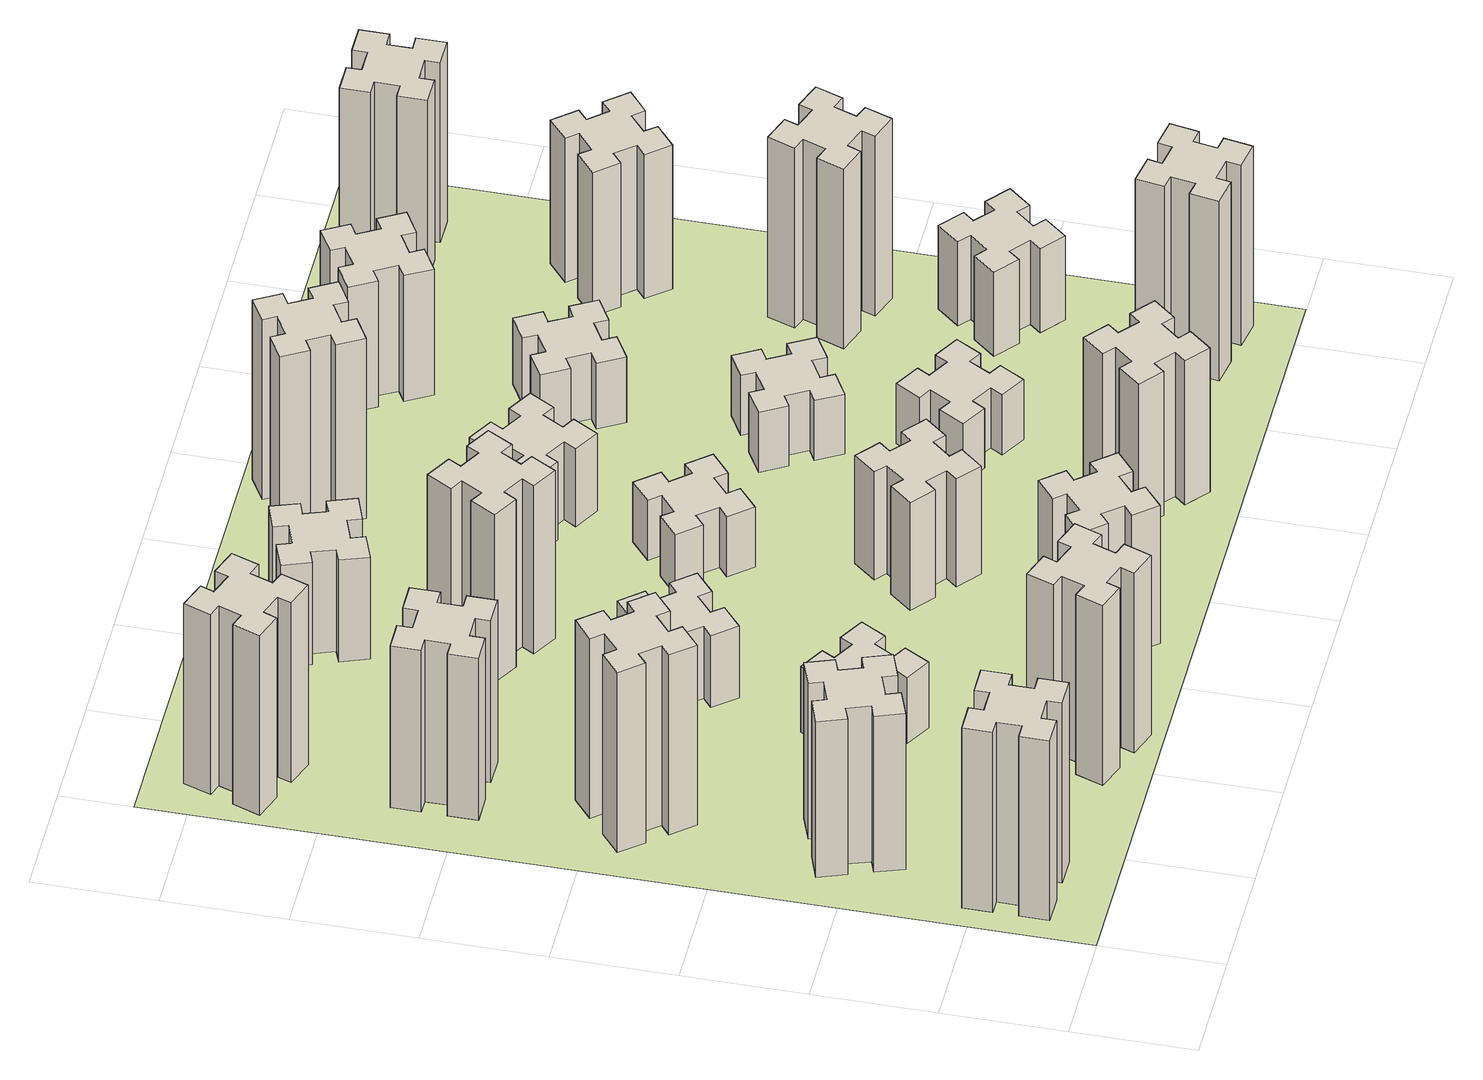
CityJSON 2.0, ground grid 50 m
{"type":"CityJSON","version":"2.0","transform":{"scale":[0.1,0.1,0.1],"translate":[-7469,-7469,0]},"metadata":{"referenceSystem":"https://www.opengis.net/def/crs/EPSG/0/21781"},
"CityObjects":{
"building1":{"type":"Building","attributes":{"class":"1000","function":"1000","usage":"1000","yearOfConstruction":2016,"roofType":"1000","measuredHeight":90,"storeysAboveGround":30,"storeysBelowGround":0},"geometry":[{"type":"Solid","lod":"1","boundaries":[[[[0,1,2,3,4,5,6,7,8,9,10,11,12,13,14,15,16,17,18,19]],[[17,16,20,21]],[[16,15,22,20]],[[15,14,23,22]],[[14,13,24,23]],[[13,12,25,24]],[[12,11,26,25]],[[11,10,27,26]],[[10,9,28,27]],[[9,8,29,28]],[[8,7,30,29]],[[7,6,31,30]],[[6,5,32,31]],[[5,4,33,32]],[[4,3,34,33]],[[3,2,35,34]],[[2,1,36,35]],[[1,0,37,36]],[[0,19,38,37]],[[19,18,39,38]],[[18,17,21,39]],[[24,25,26,27,28,29,30,31,32,33,34,35,36,37,38,39,21,20,22,23]]]]}]},
"building2":{"type":"Building","attributes":{"class":"1000","function":"1000","usage":"1000","yearOfConstruction":2016,"roofType":"1000","measuredHeight":78,"storeysAboveGround":30,"storeysBelowGround":0},"geometry":[{"type":"Solid","lod":"1","boundaries":[[[[40,41,42,43,44,45,46,47,48,49,50,51,52,53,54,55,56,57,58,59]],[[57,56,60,61]],[[56,55,62,60]],[[55,54,63,62]],[[54,53,64,63]],[[53,52,65,64]],[[52,51,66,65]],[[51,50,67,66]],[[50,49,68,67]],[[49,48,69,68]],[[48,47,70,69]],[[47,46,71,70]],[[46,45,72,71]],[[45,44,73,72]],[[44,43,74,73]],[[43,42,75,74]],[[42,41,76,75]],[[41,40,77,76]],[[40,59,78,77]],[[59,58,79,78]],[[58,57,61,79]],[[64,65,66,67,68,69,70,71,72,73,74,75,76,77,78,79,61,60,62,63]]]]}]},
"building3":{"type":"Building","attributes":{"class":"1000","function":"1000","usage":"1000","yearOfConstruction":2016,"roofType":"1000","measuredHeight":90,"storeysAboveGround":30,"storeysBelowGround":0},"geometry":[{"type":"Solid","lod":"1","boundaries":[[[[80,81,82,83,84,85,86,87,88,89,90,91,92,93,94,95,96,97,98,99]],[[97,96,100,101]],[[96,95,102,100]],[[95,94,103,102]],[[94,93,104,103]],[[93,92,105,104]],[[92,91,106,105]],[[91,90,107,106]],[[90,89,108,107]],[[89,88,109,108]],[[88,87,110,109]],[[87,86,111,110]],[[86,85,112,111]],[[85,84,113,112]],[[84,83,114,113]],[[83,82,115,114]],[[82,81,116,115]],[[81,80,117,116]],[[80,99,118,117]],[[99,98,119,118]],[[98,97,101,119]],[[104,105,106,107,108,109,110,111,112,113,114,115,116,117,118,119,101,100,102,103]]]]}]},
"building4":{"type":"Building","attributes":{"class":"1000","function":"1000","usage":"1000","yearOfConstruction":2016,"roofType":"1000","measuredHeight":81,"storeysAboveGround":30,"storeysBelowGround":0},"geometry":[{"type":"Solid","lod":"1","boundaries":[[[[120,121,122,123,124,125,126,127,128,129,130,131,132,133,134,135,136,137,138,139]],[[137,136,140,141]],[[136,135,142,140]],[[135,134,143,142]],[[134,133,144,143]],[[133,132,145,144]],[[132,131,146,145]],[[131,130,147,146]],[[130,129,148,147]],[[129,128,149,148]],[[128,127,150,149]],[[127,126,151,150]],[[126,125,152,151]],[[125,124,153,152]],[[124,123,154,153]],[[123,122,155,154]],[[122,121,156,155]],[[121,120,157,156]],[[120,139,158,157]],[[139,138,159,158]],[[138,137,141,159]],[[144,145,146,147,148,149,150,151,152,153,154,155,156,157,158,159,141,140,142,143]]]]}]},
"building5":{"type":"Building","attributes":{"class":"1000","function":"1000","usage":"1000","yearOfConstruction":2016,"roofType":"1000","measuredHeight":90,"storeysAboveGround":30,"storeysBelowGround":0},"geometry":[{"type":"Solid","lod":"1","boundaries":[[[[160,161,162,163,164,165,166,167,168,169,170,171,172,173,174,175,176,177,178,179]],[[177,176,180,181]],[[176,175,182,180]],[[175,174,183,182]],[[174,173,184,183]],[[173,172,185,184]],[[172,171,186,185]],[[171,170,187,186]],[[170,169,188,187]],[[169,168,189,188]],[[168,167,190,189]],[[167,166,191,190]],[[166,165,192,191]],[[165,164,193,192]],[[164,163,194,193]],[[163,162,195,194]],[[162,161,196,195]],[[161,160,197,196]],[[160,179,198,197]],[[179,178,199,198]],[[178,177,181,199]],[[184,185,186,187,188,189,190,191,192,193,194,195,196,197,198,199,181,180,182,183]]]]}]},
"building6":{"type":"Building","attributes":{"class":"1000","function":"1000","usage":"1000","yearOfConstruction":2016,"roofType":"1000","measuredHeight":90,"storeysAboveGround":30,"storeysBelowGround":0},"geometry":[{"type":"Solid","lod":"1","boundaries":[[[[200,201,202,203,204,205,206,207,208,209,210,211,212,213,214,215,216,217,218,219]],[[217,216,220,221]],[[216,215,222,220]],[[215,214,223,222]],[[214,213,224,223]],[[213,212,225,224]],[[212,211,226,225]],[[211,210,227,226]],[[210,209,228,227]],[[209,208,229,228]],[[208,207,230,229]],[[207,206,231,230]],[[206,205,232,231]],[[205,204,233,232]],[[204,203,234,233]],[[203,202,235,234]],[[202,201,236,235]],[[201,200,237,236]],[[200,219,238,237]],[[219,218,239,238]],[[218,217,221,239]],[[224,225,226,227,228,229,230,231,232,233,234,235,236,237,238,239,221,220,222,223]]]]}]},
"building7":{"type":"Building","attributes":{"class":"1000","function":"1000","usage":"1000","yearOfConstruction":2016,"roofType":"1000","measuredHeight":33,"storeysAboveGround":30,"storeysBelowGround":0},"geometry":[{"type":"Solid","lod":"1","boundaries":[[[[240,241,242,243,244,245,246,247,248,249,250,251,252,253,254,255,256,257,258,259]],[[257,256,260,261]],[[256,255,262,260]],[[255,254,263,262]],[[254,253,264,263]],[[253,252,265,264]],[[252,251,266,265]],[[251,250,267,266]],[[250,249,268,267]],[[249,248,269,268]],[[248,247,270,269]],[[247,246,271,270]],[[246,245,272,271]],[[245,244,273,272]],[[244,243,274,273]],[[243,242,275,274]],[[242,241,276,275]],[[241,240,277,276]],[[240,259,278,277]],[[259,258,279,278]],[[258,257,261,279]],[[264,265,266,267,268,269,270,271,272,273,274,275,276,277,278,279,261,260,262,263]]]]}]},
"building8":{"type":"Building","attributes":{"class":"1000","function":"1000","usage":"1000","yearOfConstruction":2016,"roofType":"1000","measuredHeight":36,"storeysAboveGround":30,"storeysBelowGround":0},"geometry":[{"type":"Solid","lod":"1","boundaries":[[[[280,281,282,283,284,285,286,287,288,289,290,291,292,293,294,295,296,297,298,299]],[[297,296,300,301]],[[296,295,302,300]],[[295,294,303,302]],[[294,293,304,303]],[[293,292,305,304]],[[292,291,306,305]],[[291,290,307,306]],[[290,289,308,307]],[[289,288,309,308]],[[288,287,310,309]],[[287,286,311,310]],[[286,285,312,311]],[[285,284,313,312]],[[284,283,314,313]],[[283,282,315,314]],[[282,281,316,315]],[[281,280,317,316]],[[280,299,318,317]],[[299,298,319,318]],[[298,297,301,319]],[[304,305,306,307,308,309,310,311,312,313,314,315,316,317,318,319,301,300,302,303]]]]}]},
"building9":{"type":"Building","attributes":{"class":"1000","function":"1000","usage":"1000","yearOfConstruction":2016,"roofType":"1000","measuredHeight":69,"storeysAboveGround":30,"storeysBelowGround":0},"geometry":[{"type":"Solid","lod":"1","boundaries":[[[[320,321,322,323,324,325,326,327,328,329,330,331,332,333,334,335,336,337,338,339]],[[337,336,340,341]],[[336,335,342,340]],[[335,334,343,342]],[[334,333,344,343]],[[333,332,345,344]],[[332,331,346,345]],[[331,330,347,346]],[[330,329,348,347]],[[329,328,349,348]],[[328,327,350,349]],[[327,326,351,350]],[[326,325,352,351]],[[325,324,353,352]],[[324,323,354,353]],[[323,322,355,354]],[[322,321,356,355]],[[321,320,357,356]],[[320,339,358,357]],[[339,338,359,358]],[[338,337,341,359]],[[344,345,346,347,348,349,350,351,352,353,354,355,356,357,358,359,341,340,342,343]]]]}]},
"building10":{"type":"Building","attributes":{"class":"1000","function":"1000","usage":"1000","yearOfConstruction":2016,"roofType":"1000","measuredHeight":84,"storeysAboveGround":30,"storeysBelowGround":0},"geometry":[{"type":"Solid","lod":"1","boundaries":[[[[360,361,362,363,364,365,366,367,368,369,370,371,372,373,374,375,376,377,378,379]],[[377,376,380,381]],[[376,375,382,380]],[[375,374,383,382]],[[374,373,384,383]],[[373,372,385,384]],[[372,371,386,385]],[[371,370,387,386]],[[370,369,388,387]],[[369,368,389,388]],[[368,367,390,389]],[[367,366,391,390]],[[366,365,392,391]],[[365,364,393,392]],[[364,363,394,393]],[[363,362,395,394]],[[362,361,396,395]],[[361,360,397,396]],[[360,379,398,397]],[[379,378,399,398]],[[378,377,381,399]],[[384,385,386,387,388,389,390,391,392,393,394,395,396,397,398,399,381,380,382,383]]]]}]},
"building11":{"type":"Building","attributes":{"class":"1000","function":"1000","usage":"1000","yearOfConstruction":2016,"roofType":"1000","measuredHeight":51,"storeysAboveGround":30,"storeysBelowGround":0},"geometry":[{"type":"Solid","lod":"1","boundaries":[[[[400,401,402,403,404,405,406,407,408,409,410,411,412,413,414,415,416,417,418,419]],[[417,416,420,421]],[[416,415,422,420]],[[415,414,423,422]],[[414,413,424,423]],[[413,412,425,424]],[[412,411,426,425]],[[411,410,427,426]],[[410,409,428,427]],[[409,408,429,428]],[[408,407,430,429]],[[407,406,431,430]],[[406,405,432,431]],[[405,404,433,432]],[[404,403,434,433]],[[403,402,435,434]],[[402,401,436,435]],[[401,400,437,436]],[[400,419,438,437]],[[419,418,439,438]],[[418,417,421,439]],[[424,425,426,427,428,429,430,431,432,433,434,435,436,437,438,439,421,420,422,423]]]]}]},
"building12":{"type":"Building","attributes":{"class":"1000","function":"1000","usage":"1000","yearOfConstruction":2016,"roofType":"1000","measuredHeight":54,"storeysAboveGround":30,"storeysBelowGround":0},"geometry":[{"type":"Solid","lod":"1","boundaries":[[[[440,441,442,443,444,445,446,447,448,449,450,451,452,453,454,455,456,457,458,459]],[[457,456,460,461]],[[456,455,462,460]],[[455,454,463,462]],[[454,453,464,463]],[[453,452,465,464]],[[452,451,466,465]],[[451,450,467,466]],[[450,449,468,467]],[[449,448,469,468]],[[448,447,470,469]],[[447,446,471,470]],[[446,445,472,471]],[[445,444,473,472]],[[444,443,474,473]],[[443,442,475,474]],[[442,441,476,475]],[[441,440,477,476]],[[440,459,478,477]],[[459,458,479,478]],[[458,457,461,479]],[[464,465,466,467,468,469,470,471,472,473,474,475,476,477,478,479,461,460,462,463]]]]}]},
"building13":{"type":"Building","attributes":{"class":"1000","function":"1000","usage":"1000","yearOfConstruction":2016,"roofType":"1000","measuredHeight":30,"storeysAboveGround":30,"storeysBelowGround":0},"geometry":[{"type":"Solid","lod":"1","boundaries":[[[[480,481,482,483,484,485,486,487,488,489,490,491,492,493,494,495,496,497,498,499]],[[497,496,500,501]],[[496,495,502,500]],[[495,494,503,502]],[[494,493,504,503]],[[493,492,505,504]],[[492,491,506,505]],[[491,490,507,506]],[[490,489,508,507]],[[489,488,509,508]],[[488,487,510,509]],[[487,486,511,510]],[[486,485,512,511]],[[485,484,513,512]],[[484,483,514,513]],[[483,482,515,514]],[[482,481,516,515]],[[481,480,517,516]],[[480,499,518,517]],[[499,498,519,518]],[[498,497,501,519]],[[504,505,506,507,508,509,510,511,512,513,514,515,516,517,518,519,501,500,502,503]]]]}]},
"building14":{"type":"Building","attributes":{"class":"1000","function":"1000","usage":"1000","yearOfConstruction":2016,"roofType":"1000","measuredHeight":72,"storeysAboveGround":30,"storeysBelowGround":0},"geometry":[{"type":"Solid","lod":"1","boundaries":[[[[520,521,522,523,524,525,526,527,528,529,530,531,532,533,534,535,536,537,538,539]],[[537,536,540,541]],[[536,535,542,540]],[[535,534,543,542]],[[534,533,544,543]],[[533,532,545,544]],[[532,531,546,545]],[[531,530,547,546]],[[530,529,548,547]],[[529,528,549,548]],[[528,527,550,549]],[[527,526,551,550]],[[526,525,552,551]],[[525,524,553,552]],[[524,523,554,553]],[[523,522,555,554]],[[522,521,556,555]],[[521,520,557,556]],[[520,539,558,557]],[[539,538,559,558]],[[538,537,541,559]],[[544,545,546,547,548,549,550,551,552,553,554,555,556,557,558,559,541,540,542,543]]]]}]},
"building15":{"type":"Building","attributes":{"class":"1000","function":"1000","usage":"1000","yearOfConstruction":2016,"roofType":"1000","measuredHeight":39,"storeysAboveGround":30,"storeysBelowGround":0},"geometry":[{"type":"Solid","lod":"1","boundaries":[[[[560,561,562,563,564,565,566,567,568,569,570,571,572,573,574,575,576,577,578,579]],[[577,576,580,581]],[[576,575,582,580]],[[575,574,583,582]],[[574,573,584,583]],[[573,572,585,584]],[[572,571,586,585]],[[571,570,587,586]],[[570,569,588,587]],[[569,568,589,588]],[[568,567,590,589]],[[567,566,591,590]],[[566,565,592,591]],[[565,564,593,592]],[[564,563,594,593]],[[563,562,595,594]],[[562,561,596,595]],[[561,560,597,596]],[[560,579,598,597]],[[579,578,599,598]],[[578,577,581,599]],[[584,585,586,587,588,589,590,591,592,593,594,595,596,597,598,599,581,580,582,583]]]]}]},
"building16":{"type":"Building","attributes":{"class":"1000","function":"1000","usage":"1000","yearOfConstruction":2016,"roofType":"1000","measuredHeight":90,"storeysAboveGround":30,"storeysBelowGround":0},"geometry":[{"type":"Solid","lod":"1","boundaries":[[[[600,601,602,603,604,605,606,607,608,609,610,611,612,613,614,615,616,617,618,619]],[[617,616,620,621]],[[616,615,622,620]],[[615,614,623,622]],[[614,613,624,623]],[[613,612,625,624]],[[612,611,626,625]],[[611,610,627,626]],[[610,609,628,627]],[[609,608,629,628]],[[608,607,630,629]],[[607,606,631,630]],[[606,605,632,631]],[[605,604,633,632]],[[604,603,634,633]],[[603,602,635,634]],[[602,601,636,635]],[[601,600,637,636]],[[600,619,638,637]],[[619,618,639,638]],[[618,617,621,639]],[[624,625,626,627,628,629,630,631,632,633,634,635,636,637,638,639,621,620,622,623]]]]}]},
"building17":{"type":"Building","attributes":{"class":"1000","function":"1000","usage":"1000","yearOfConstruction":2016,"roofType":"1000","measuredHeight":30,"storeysAboveGround":30,"storeysBelowGround":0},"geometry":[{"type":"Solid","lod":"1","boundaries":[[[[640,641,642,643,644,645,646,647,648,649,650,651,652,653,654,655,656,657,658,659]],[[657,656,660,661]],[[656,655,662,660]],[[655,654,663,662]],[[654,653,664,663]],[[653,652,665,664]],[[652,651,666,665]],[[651,650,667,666]],[[650,649,668,667]],[[649,648,669,668]],[[648,647,670,669]],[[647,646,671,670]],[[646,645,672,671]],[[645,644,673,672]],[[644,643,674,673]],[[643,642,675,674]],[[642,641,676,675]],[[641,640,677,676]],[[640,659,678,677]],[[659,658,679,678]],[[658,657,661,679]],[[664,665,666,667,668,669,670,671,672,673,674,675,676,677,678,679,661,660,662,663]]]]}]},
"building18":{"type":"Building","attributes":{"class":"1000","function":"1000","usage":"1000","yearOfConstruction":2016,"roofType":"1000","measuredHeight":30,"storeysAboveGround":30,"storeysBelowGround":0},"geometry":[{"type":"Solid","lod":"1","boundaries":[[[[680,681,682,683,684,685,686,687,688,689,690,691,692,693,694,695,696,697,698,699]],[[697,696,700,701]],[[696,695,702,700]],[[695,694,703,702]],[[694,693,704,703]],[[693,692,705,704]],[[692,691,706,705]],[[691,690,707,706]],[[690,689,708,707]],[[689,688,709,708]],[[688,687,710,709]],[[687,686,711,710]],[[686,685,712,711]],[[685,684,713,712]],[[684,683,714,713]],[[683,682,715,714]],[[682,681,716,715]],[[681,680,717,716]],[[680,699,718,717]],[[699,698,719,718]],[[698,697,701,719]],[[704,705,706,707,708,709,710,711,712,713,714,715,716,717,718,719,701,700,702,703]]]]}]},
"building19":{"type":"Building","attributes":{"class":"1000","function":"1000","usage":"1000","yearOfConstruction":2016,"roofType":"1000","measuredHeight":33,"storeysAboveGround":30,"storeysBelowGround":0},"geometry":[{"type":"Solid","lod":"1","boundaries":[[[[720,721,722,723,724,725,726,727,728,729,730,731,732,733,734,735,736,737,738,739]],[[737,736,740,741]],[[736,735,742,740]],[[735,734,743,742]],[[734,733,744,743]],[[733,732,745,744]],[[732,731,746,745]],[[731,730,747,746]],[[730,729,748,747]],[[729,728,749,748]],[[728,727,750,749]],[[727,726,751,750]],[[726,725,752,751]],[[725,724,753,752]],[[724,723,754,753]],[[723,722,755,754]],[[722,721,756,755]],[[721,720,757,756]],[[720,739,758,757]],[[739,738,759,758]],[[738,737,741,759]],[[744,745,746,747,748,749,750,751,752,753,754,755,756,757,758,759,741,740,742,743]]]]}]},
"building20":{"type":"Building","attributes":{"class":"1000","function":"1000","usage":"1000","yearOfConstruction":2016,"roofType":"1000","measuredHeight":90,"storeysAboveGround":30,"storeysBelowGround":0},"geometry":[{"type":"Solid","lod":"1","boundaries":[[[[760,761,762,763,764,765,766,767,768,769,770,771,772,773,774,775,776,777,778,779]],[[777,776,780,781]],[[776,775,782,780]],[[775,774,783,782]],[[774,773,784,783]],[[773,772,785,784]],[[772,771,786,785]],[[771,770,787,786]],[[770,769,788,787]],[[769,768,789,788]],[[768,767,790,789]],[[767,766,791,790]],[[766,765,792,791]],[[765,764,793,792]],[[764,763,794,793]],[[763,762,795,794]],[[762,761,796,795]],[[761,760,797,796]],[[760,779,798,797]],[[779,778,799,798]],[[778,777,781,799]],[[784,785,786,787,788,789,790,791,792,793,794,795,796,797,798,799,781,780,782,783]]]]}]},
"building21":{"type":"Building","attributes":{"class":"1000","function":"1000","usage":"1000","yearOfConstruction":2016,"roofType":"1000","measuredHeight":63,"storeysAboveGround":30,"storeysBelowGround":0},"geometry":[{"type":"Solid","lod":"1","boundaries":[[[[800,801,802,803,804,805,806,807,808,809,810,811,812,813,814,815,816,817,818,819]],[[817,816,820,821]],[[816,815,822,820]],[[815,814,823,822]],[[814,813,824,823]],[[813,812,825,824]],[[812,811,826,825]],[[811,810,827,826]],[[810,809,828,827]],[[809,808,829,828]],[[808,807,830,829]],[[807,806,831,830]],[[806,805,832,831]],[[805,804,833,832]],[[804,803,834,833]],[[803,802,835,834]],[[802,801,836,835]],[[801,800,837,836]],[[800,819,838,837]],[[819,818,839,838]],[[818,817,821,839]],[[824,825,826,827,828,829,830,831,832,833,834,835,836,837,838,839,821,820,822,823]]]]}]},
"building22":{"type":"Building","attributes":{"class":"1000","function":"1000","usage":"1000","yearOfConstruction":2016,"roofType":"1000","measuredHeight":42,"storeysAboveGround":30,"storeysBelowGround":0},"geometry":[{"type":"Solid","lod":"1","boundaries":[[[[840,841,842,843,844,845,846,847,848,849,850,851,852,853,854,855,856,857,858,859]],[[857,856,860,861]],[[856,855,862,860]],[[855,854,863,862]],[[854,853,864,863]],[[853,852,865,864]],[[852,851,866,865]],[[851,850,867,866]],[[850,849,868,867]],[[849,848,869,868]],[[848,847,870,869]],[[847,846,871,870]],[[846,845,872,871]],[[845,844,873,872]],[[844,843,874,873]],[[843,842,875,874]],[[842,841,876,875]],[[841,840,877,876]],[[840,859,878,877]],[[859,858,879,878]],[[858,857,861,879]],[[864,865,866,867,868,869,870,871,872,873,874,875,876,877,878,879,861,860,862,863]]]]}]},
"building23":{"type":"Building","attributes":{"class":"1000","function":"1000","usage":"1000","yearOfConstruction":2016,"roofType":"1000","measuredHeight":90,"storeysAboveGround":30,"storeysBelowGround":0},"geometry":[{"type":"Solid","lod":"1","boundaries":[[[[880,881,882,883,884,885,886,887,888,889,890,891,892,893,894,895,896,897,898,899]],[[897,896,900,901]],[[896,895,902,900]],[[895,894,903,902]],[[894,893,904,903]],[[893,892,905,904]],[[892,891,906,905]],[[891,890,907,906]],[[890,889,908,907]],[[889,888,909,908]],[[888,887,910,909]],[[887,886,911,910]],[[886,885,912,911]],[[885,884,913,912]],[[884,883,914,913]],[[883,882,915,914]],[[882,881,916,915]],[[881,880,917,916]],[[880,899,918,917]],[[899,898,919,918]],[[898,897,901,919]],[[904,905,906,907,908,909,910,911,912,913,914,915,916,917,918,919,901,900,902,903]]]]}]},
"building24":{"type":"Building","attributes":{"class":"1000","function":"1000","usage":"1000","yearOfConstruction":2016,"roofType":"1000","measuredHeight":72,"storeysAboveGround":30,"storeysBelowGround":0},"geometry":[{"type":"Solid","lod":"1","boundaries":[[[[920,921,922,923,924,925,926,927,928,929,930,931,932,933,934,935,936,937,938,939]],[[937,936,940,941]],[[936,935,942,940]],[[935,934,943,942]],[[934,933,944,943]],[[933,932,945,944]],[[932,931,946,945]],[[931,930,947,946]],[[930,929,948,947]],[[929,928,949,948]],[[928,927,950,949]],[[927,926,951,950]],[[926,925,952,951]],[[925,924,953,952]],[[924,923,954,953]],[[923,922,955,954]],[[922,921,956,955]],[[921,920,957,956]],[[920,939,958,957]],[[939,938,959,958]],[[938,937,941,959]],[[944,945,946,947,948,949,950,951,952,953,954,955,956,957,958,959,941,940,942,943]]]]}]},
"building25":{"type":"Building","attributes":{"class":"1000","function":"1000","usage":"1000","yearOfConstruction":2016,"roofType":"1000","measuredHeight":90,"storeysAboveGround":30,"storeysBelowGround":0},"geometry":[{"type":"Solid","lod":"1","boundaries":[[[[960,961,962,963,964,965,966,967,968,969,970,971,972,973,974,975,976,977,978,979]],[[977,976,980,981]],[[976,975,982,980]],[[975,974,983,982]],[[974,973,984,983]],[[973,972,985,984]],[[972,971,986,985]],[[971,970,987,986]],[[970,969,988,987]],[[969,968,989,988]],[[968,967,990,989]],[[967,966,991,990]],[[966,965,992,991]],[[965,964,993,992]],[[964,963,994,993]],[[963,962,995,994]],[[962,961,996,995]],[[961,960,997,996]],[[960,979,998,997]],[[979,978,999,998]],[[978,977,981,999]],[[984,985,986,987,988,989,990,991,992,993,994,995,996,997,998,999,981,980,982,983]]]]}]},
"landuse1":{"type":"LandUse","attributes":{"name":"plot1","function":"1010"},"geometry":[{"type":"MultiSurface","lod":"1","boundaries":[[[1000,1001,1002,1003]]]}]}
},
"vertices":[
[165,425,0],[165,325,0],[105,325,0],[105,205,0],[225,205,0],[225,265,0],[325,265,0],[325,205,0],[445,205,0],[445,325,0],[385,325,0],[385,425,0],[445,425,0],[445,545,0],[325,545,0],[325,485,0],[225,485,0],[225,545,0],[105,545,0],[105,425,0],[225,485,900],[225,545,900],[325,485,900],[325,545,900],[445,545,900],[445,425,900],[385,425,900],[385,325,900],[445,325,900],[445,205,900],[325,205,900],[325,265,900],[225,265,900],[225,205,900],[105,205,900],[105,325,900],[165,325,900],[165,425,900],[105,425,900],[105,545,900],
[255,1025,0],[289,931,0],[233,910,0],[274,797,0],[387,839,0],[366,895,0],[460,929,0],[480,873,0],[593,914,0],[552,1027,0],[496,1006,0],[462,1100,0],[518,1120,0],[477,1233,0],[364,1192,0],[385,1136,0],[291,1102,0],[270,1158,0],[157,1117,0],[199,1004,0],[291,1102,780],[270,1158,780],[385,1136,780],[364,1192,780],[477,1233,780],[518,1120,780],[462,1100,780],[496,1006,780],[552,1027,780],[593,914,780],[480,873,780],[460,929,780],[366,895,780],[387,839,780],[274,797,780],[233,910,780],[289,931,780],[255,1025,780],[199,1004,780],[157,1117,780],
[492,1888,0],[427,1964,0],[473,2003,0],[396,2095,0],[304,2018,0],[343,1972,0],[266,1907,0],[228,1953,0],[136,1876,0],[213,1784,0],[259,1823,0],[323,1746,0],[277,1708,0],[354,1616,0],[446,1693,0],[408,1739,0],[484,1803,0],[523,1757,0],[615,1834,0],[538,1926,0],[484,1803,900],[523,1757,900],[408,1739,900],[446,1693,900],[354,1616,900],[277,1708,900],[323,1746,900],[259,1823,900],[213,1784,900],[136,1876,900],[228,1953,900],[266,1907,900],[343,1972,900],[304,2018,900],[396,2095,900],[473,2003,900],[427,1964,900],[492,1888,900],[538,1926,900],[615,1834,900],
[485,2545,0],[485,2645,0],[545,2645,0],[545,2765,0],[425,2765,0],[425,2705,0],[325,2705,0],[325,2765,0],[205,2765,0],[205,2645,0],[265,2645,0],[265,2545,0],[205,2545,0],[205,2425,0],[325,2425,0],[325,2485,0],[425,2485,0],[425,2425,0],[545,2425,0],[545,2545,0],[425,2485,810],[425,2425,810],[325,2485,810],[325,2425,810],[205,2425,810],[205,2545,810],[265,2545,810],[265,2645,810],[205,2645,810],[205,2765,810],[325,2765,810],[325,2705,810],[425,2705,810],[425,2765,810],[545,2765,810],[545,2645,810],[485,2645,810],[485,2545,810],[545,2545,810],[545,2425,810],
[1029,360,0],[995,266,0],[939,287,0],[897,174,0],[1010,133,0],[1031,189,0],[1125,155,0],[1104,99,0],[1217,57,0],[1258,170,0],[1202,191,0],[1236,285,0],[1292,264,0],[1333,377,0],[1220,418,0],[1200,362,0],[1106,396,0],[1127,452,0],[1014,493,0],[973,380,0],[1106,396,900],[1127,452,900],[1200,362,900],[1220,418,900],[1333,377,900],[1292,264,900],[1236,285,900],[1202,191,900],[1258,170,900],[1217,57,900],[1104,99,900],[1125,155,900],[1031,189,900],[1010,133,900],[897,174,900],[939,287,900],[995,266,900],[1029,360,900],[973,380,900],[1014,493,900],
[189,3420,0],[155,3326,0],[99,3347,0],[57,3234,0],[170,3193,0],[191,3249,0],[285,3215,0],[264,3159,0],[377,3117,0],[418,3230,0],[362,3251,0],[396,3345,0],[452,3324,0],[493,3437,0],[380,3478,0],[360,3422,0],[266,3456,0],[287,3512,0],[174,3553,0],[133,3440,0],[266,3456,900],[287,3512,900],[360,3422,900],[380,3478,900],[493,3437,900],[452,3324,900],[396,3345,900],[362,3251,900],[418,3230,900],[377,3117,900],[264,3159,900],[285,3215,900],[191,3249,900],[170,3193,900],[57,3234,900],[99,3347,900],[155,3326,900],[189,3420,900],[133,3440,900],[174,3553,900],
[1086,1017,0],[1136,1104,0],[1188,1074,0],[1248,1178,0],[1144,1238,0],[1114,1186,0],[1027,1236,0],[1057,1288,0],[953,1348,0],[893,1244,0],[945,1214,0],[895,1127,0],[843,1157,0],[783,1053,0],[887,993,0],[917,1045,0],[1004,995,0],[974,943,0],[1078,883,0],[1138,987,0],[1004,995,330],[974,943,330],[917,1045,330],[887,993,330],[783,1053,330],[843,1157,330],[895,1127,330],[945,1214,330],[893,1244,330],[953,1348,330],[1057,1288,330],[1027,1236,330],[1114,1186,330],[1144,1238,330],[1248,1178,330],[1188,1074,330],[1136,1104,330],[1086,1017,330],[1138,987,330],[1078,883,330],
[1083,1972,0],[1006,1907,0],[968,1953,0],[876,1876,0],[953,1784,0],[999,1823,0],[1063,1746,0],[1017,1708,0],[1094,1616,0],[1186,1693,0],[1148,1739,0],[1224,1803,0],[1263,1757,0],[1355,1834,0],[1278,1926,0],[1232,1888,0],[1167,1964,0],[1213,2003,0],[1136,2095,0],[1044,2018,0],[1167,1964,360],[1213,2003,360],[1232,1888,360],[1278,1926,360],[1355,1834,360],[1263,1757,360],[1224,1803,360],[1148,1739,360],[1186,1693,360],[1094,1616,360],[1017,1708,360],[1063,1746,360],[999,1823,360],[953,1784,360],[876,1876,360],[968,1953,360],[1006,1907,360],[1083,1972,360],[1044,2018,360],[1136,2095,360],
[1639,343,0],[1703,266,0],[1657,228,0],[1734,136,0],[1826,213,0],[1788,259,0],[1864,323,0],[1903,277,0],[1995,354,0],[1918,446,0],[1872,408,0],[1807,484,0],[1853,523,0],[1776,615,0],[1684,538,0],[1723,492,0],[1646,427,0],[1608,473,0],[1516,396,0],[1593,304,0],[1646,427,690],[1608,473,690],[1723,492,690],[1684,538,690],[1776,615,690],[1853,523,690],[1807,484,690],[1872,408,690],[1918,446,690],[1995,354,690],[1903,277,690],[1864,323,690],[1788,259,690],[1826,213,690],[1734,136,690],[1657,228,690],[1703,266,690],[1639,343,690],[1593,304,690],[1516,396,690],
[1314,2666,0],[1227,2716,0],[1257,2768,0],[1153,2828,0],[1093,2724,0],[1145,2694,0],[1095,2607,0],[1043,2637,0],[983,2533,0],[1087,2473,0],[1117,2525,0],[1204,2475,0],[1174,2423,0],[1278,2363,0],[1338,2467,0],[1286,2497,0],[1336,2584,0],[1388,2554,0],[1448,2658,0],[1344,2718,0],[1336,2584,840],[1388,2554,840],[1286,2497,840],[1338,2467,840],[1278,2363,840],[1174,2423,840],[1204,2475,840],[1117,2525,840],[1087,2473,840],[983,2533,840],[1043,2637,840],[1095,2607,840],[1145,2694,840],[1093,2724,840],[1153,2828,840],[1257,2768,840],[1227,2716,840],[1314,2666,840],[1344,2718,840],[1448,2658,840],
[1125,3356,0],[1031,3322,0],[1010,3378,0],[897,3337,0],[939,3224,0],[995,3245,0],[1029,3151,0],[973,3130,0],[1014,3017,0],[1127,3059,0],[1106,3115,0],[1200,3149,0],[1220,3093,0],[1333,3134,0],[1292,3247,0],[1236,3226,0],[1202,3320,0],[1258,3340,0],[1217,3453,0],[1104,3412,0],[1202,3320,510],[1258,3340,510],[1236,3226,510],[1292,3247,510],[1333,3134,510],[1220,3093,510],[1200,3149,510],[1106,3115,510],[1127,3059,510],[1014,3017,510],[973,3130,510],[1029,3151,510],[995,3245,510],[939,3224,510],[897,3337,510],[1010,3378,510],[1031,3322,510],[1125,3356,510],[1104,3412,510],[1217,3453,510],
[1846,1063,0],[1923,999,0],[1884,953,0],[1976,876,0],[2053,968,0],[2007,1006,0],[2072,1083,0],[2118,1044,0],[2195,1136,0],[2103,1213,0],[2064,1167,0],[1988,1232,0],[2026,1278,0],[1934,1355,0],[1857,1263,0],[1903,1224,0],[1839,1148,0],[1793,1186,0],[1716,1094,0],[1808,1017,0],[1839,1148,540],[1793,1186,540],[1903,1224,540],[1857,1263,540],[1934,1355,540],[2026,1278,540],[1988,1232,540],[2064,1167,540],[2103,1213,540],[2195,1136,540],[2118,1044,540],[2072,1083,540],[2007,1006,540],[2053,968,540],[1976,876,540],[1884,953,540],[1923,999,540],[1846,1063,540],[1808,1017,540],[1716,1094,540],
[1739,1923,0],[1803,1846,0],[1757,1808,0],[1834,1716,0],[1926,1793,0],[1888,1839,0],[1964,1903,0],[2003,1857,0],[2095,1934,0],[2018,2026,0],[1972,1988,0],[1907,2064,0],[1953,2103,0],[1876,2195,0],[1784,2118,0],[1823,2072,0],[1746,2007,0],[1708,2053,0],[1616,1976,0],[1693,1884,0],[1746,2007,300],[1708,2053,300],[1823,2072,300],[1784,2118,300],[1876,2195,300],[1953,2103,300],[1907,2064,300],[1972,1988,300],[2018,2026,300],[2095,1934,300],[2003,1857,300],[1964,1903,300],[1888,1839,300],[1926,1793,300],[1834,1716,300],[1757,1808,300],[1803,1846,300],[1739,1923,300],[1693,1884,300],[1616,1976,300],
[2486,323,0],[2563,259,0],[2524,213,0],[2616,136,0],[2693,228,0],[2647,266,0],[2712,343,0],[2758,304,0],[2835,396,0],[2743,473,0],[2704,427,0],[2628,492,0],[2666,538,0],[2574,615,0],[2497,523,0],[2543,484,0],[2479,408,0],[2433,446,0],[2356,354,0],[2448,277,0],[2479,408,720],[2433,446,720],[2543,484,720],[2497,523,720],[2574,615,720],[2666,538,720],[2628,492,720],[2704,427,720],[2743,473,720],[2835,396,720],[2758,304,720],[2712,343,720],[2647,266,720],[2693,228,720],[2616,136,720],[2524,213,720],[2563,259,720],[2486,323,720],[2448,277,720],[2356,354,720],
[2026,2497,0],[2076,2584,0],[2128,2554,0],[2188,2658,0],[2084,2718,0],[2054,2666,0],[1967,2716,0],[1997,2768,0],[1893,2828,0],[1833,2724,0],[1885,2694,0],[1835,2607,0],[1783,2637,0],[1723,2533,0],[1827,2473,0],[1857,2525,0],[1944,2475,0],[1914,2423,0],[2018,2363,0],[2078,2467,0],[1944,2475,390],[1914,2423,390],[1857,2525,390],[1827,2473,390],[1723,2533,390],[1783,2637,390],[1835,2607,390],[1885,2694,390],[1833,2724,390],[1893,2828,390],[1997,2768,390],[1967,2716,390],[2054,2666,390],[2084,2718,390],[2188,2658,390],[2128,2554,390],[2076,2584,390],[2026,2497,390],[2078,2467,390],[2018,2363,390],
[1844,3556,0],[1757,3506,0],[1727,3558,0],[1623,3498,0],[1683,3394,0],[1735,3424,0],[1785,3337,0],[1733,3307,0],[1793,3203,0],[1897,3263,0],[1867,3315,0],[1954,3365,0],[1984,3313,0],[2088,3373,0],[2028,3477,0],[1976,3447,0],[1926,3534,0],[1978,3564,0],[1918,3668,0],[1814,3608,0],[1926,3534,900],[1978,3564,900],[1976,3447,900],[2028,3477,900],[2088,3373,900],[1984,3313,900],[1954,3365,900],[1867,3315,900],[1897,3263,900],[1793,3203,900],[1733,3307,900],[1785,3337,900],[1735,3424,900],[1683,3394,900],[1623,3498,900],[1727,3558,900],[1757,3506,900],[1844,3556,900],[1814,3608,900],[1918,3668,900],
[2625,1214,0],[2575,1127,0],[2523,1157,0],[2463,1053,0],[2567,993,0],[2597,1045,0],[2684,995,0],[2654,943,0],[2758,883,0],[2818,987,0],[2766,1017,0],[2816,1104,0],[2868,1074,0],[2928,1178,0],[2824,1238,0],[2794,1186,0],[2707,1236,0],[2737,1288,0],[2633,1348,0],[2573,1244,0],[2707,1236,300],[2737,1288,300],[2794,1186,300],[2824,1238,300],[2928,1178,300],[2868,1074,300],[2816,1104,300],[2766,1017,300],[2818,987,300],[2758,883,300],[2654,943,300],[2684,995,300],[2597,1045,300],[2567,993,300],[2463,1053,300],[2523,1157,300],[2575,1127,300],[2625,1214,300],[2573,1244,300],[2633,1348,300],
[2475,1744,0],[2525,1657,0],[2473,1627,0],[2533,1523,0],[2637,1583,0],[2607,1635,0],[2694,1685,0],[2724,1633,0],[2828,1693,0],[2768,1797,0],[2716,1767,0],[2666,1854,0],[2718,1884,0],[2658,1988,0],[2554,1928,0],[2584,1876,0],[2497,1826,0],[2467,1878,0],[2363,1818,0],[2423,1714,0],[2497,1826,300],[2467,1878,300],[2584,1876,300],[2554,1928,300],[2658,1988,300],[2718,1884,300],[2666,1854,300],[2716,1767,300],[2768,1797,300],[2828,1693,300],[2724,1633,300],[2694,1685,300],[2607,1635,300],[2637,1583,300],[2533,1523,300],[2473,1627,300],[2525,1657,300],[2475,1744,300],[2423,1714,300],[2363,1818,300],
[2475,2584,0],[2525,2497,0],[2473,2467,0],[2533,2363,0],[2637,2423,0],[2607,2475,0],[2694,2525,0],[2724,2473,0],[2828,2533,0],[2768,2637,0],[2716,2607,0],[2666,2694,0],[2718,2724,0],[2658,2828,0],[2554,2768,0],[2584,2716,0],[2497,2666,0],[2467,2718,0],[2363,2658,0],[2423,2554,0],[2497,2666,330],[2467,2718,330],[2584,2716,330],[2554,2768,330],[2658,2828,330],[2718,2724,330],[2666,2694,330],[2716,2607,330],[2768,2637,330],[2828,2533,330],[2724,2473,330],[2694,2525,330],[2607,2475,330],[2637,2423,330],[2533,2363,330],[2473,2467,330],[2525,2497,330],[2475,2584,330],[2423,2554,330],[2363,2658,330],
[3504,475,0],[3405,492,0],[3416,551,0],[3297,572,0],[3277,454,0],[3336,444,0],[3318,345,0],[3259,356,0],[3238,237,0],[3357,217,0],[3367,276,0],[3465,258,0],[3455,199,0],[3573,178,0],[3594,297,0],[3535,307,0],[3552,405,0],[3611,395,0],[3632,513,0],[3514,534,0],[3552,405,900],[3611,395,900],[3535,307,900],[3594,297,900],[3573,178,900],[3455,199,900],[3465,258,900],[3367,276,900],[3357,217,900],[3238,237,900],[3259,356,900],[3318,345,900],[3336,444,900],[3277,454,900],[3297,572,900],[3416,551,900],[3405,492,900],[3504,475,900],[3514,534,900],[3632,513,900],
[2716,3347,0],[2666,3434,0],[2718,3464,0],[2658,3568,0],[2554,3508,0],[2584,3456,0],[2497,3406,0],[2467,3458,0],[2363,3398,0],[2423,3294,0],[2475,3324,0],[2525,3237,0],[2473,3207,0],[2533,3103,0],[2637,3163,0],[2607,3215,0],[2694,3265,0],[2724,3213,0],[2828,3273,0],[2768,3377,0],[2694,3265,630],[2724,3213,630],[2607,3215,630],[2637,3163,630],[2533,3103,630],[2473,3207,630],[2525,3237,630],[2475,3324,630],[2423,3294,630],[2363,3398,630],[2467,3458,630],[2497,3406,630],[2584,3456,630],[2554,3508,630],[2658,3568,630],[2718,3464,630],[2666,3434,630],[2716,3347,630],[2768,3377,630],[2828,3273,630],
[3544,1167,0],[3468,1232,0],[3506,1278,0],[3414,1355,0],[3337,1263,0],[3383,1224,0],[3319,1148,0],[3273,1186,0],[3196,1094,0],[3288,1017,0],[3326,1063,0],[3403,999,0],[3364,953,0],[3456,876,0],[3533,968,0],[3487,1006,0],[3552,1083,0],[3598,1044,0],[3675,1136,0],[3583,1213,0],[3552,1083,420],[3598,1044,420],[3487,1006,420],[3533,968,420],[3456,876,420],[3364,953,420],[3403,999,420],[3326,1063,420],[3288,1017,420],[3196,1094,420],[3273,1186,420],[3319,1148,420],[3383,1224,420],[3337,1263,420],[3414,1355,420],[3506,1278,420],[3468,1232,420],[3544,1167,420],[3583,1213,420],[3675,1136,420],
[3422,1671,0],[3456,1765,0],[3512,1744,0],[3553,1857,0],[3440,1898,0],[3420,1842,0],[3326,1876,0],[3347,1932,0],[3234,1973,0],[3193,1860,0],[3249,1840,0],[3215,1746,0],[3159,1767,0],[3117,1654,0],[3230,1613,0],[3251,1669,0],[3345,1635,0],[3324,1579,0],[3437,1537,0],[3478,1650,0],[3345,1635,900],[3324,1579,900],[3251,1669,900],[3230,1613,900],[3117,1654,900],[3159,1767,900],[3215,1746,900],[3249,1840,900],[3193,1860,900],[3234,1973,900],[3347,1932,900],[3326,1876,900],[3420,1842,900],[3440,1898,900],[3553,1857,900],[3512,1744,900],[3456,1765,900],[3422,1671,900],[3478,1650,900],[3437,1537,900],
[3219,2563,0],[3283,2486,0],[3237,2448,0],[3314,2356,0],[3406,2433,0],[3368,2479,0],[3444,2543,0],[3483,2497,0],[3575,2574,0],[3498,2666,0],[3452,2628,0],[3387,2704,0],[3433,2743,0],[3356,2835,0],[3264,2758,0],[3303,2712,0],[3226,2647,0],[3188,2693,0],[3096,2616,0],[3173,2524,0],[3226,2647,720],[3188,2693,720],[3303,2712,720],[3264,2758,720],[3356,2835,720],[3433,2743,720],[3387,2704,720],[3452,2628,720],[3498,2666,720],[3575,2574,720],[3483,2497,720],[3444,2543,720],[3368,2479,720],[3406,2433,720],[3314,2356,720],[3237,2448,720],[3283,2486,720],[3219,2563,720],[3173,2524,720],[3096,2616,720],
[3285,3325,0],[3385,3325,0],[3385,3265,0],[3505,3265,0],[3505,3385,0],[3445,3385,0],[3445,3485,0],[3505,3485,0],[3505,3605,0],[3385,3605,0],[3385,3545,0],[3285,3545,0],[3285,3605,0],[3165,3605,0],[3165,3485,0],[3225,3485,0],[3225,3385,0],[3165,3385,0],[3165,3265,0],[3285,3265,0],[3225,3385,900],[3165,3385,900],[3225,3485,900],[3165,3485,900],[3165,3605,900],[3285,3605,900],[3285,3545,900],[3385,3545,900],[3385,3605,900],[3505,3605,900],[3505,3485,900],[3445,3485,900],[3445,3385,900],[3505,3385,900],[3505,3265,900],[3385,3265,900],[3385,3325,900],[3285,3325,900],[3285,3265,900],[3165,3265,900],
[5,3705,0],[3705,3705,0],[3705,5,0],[5,5,0]
]}
